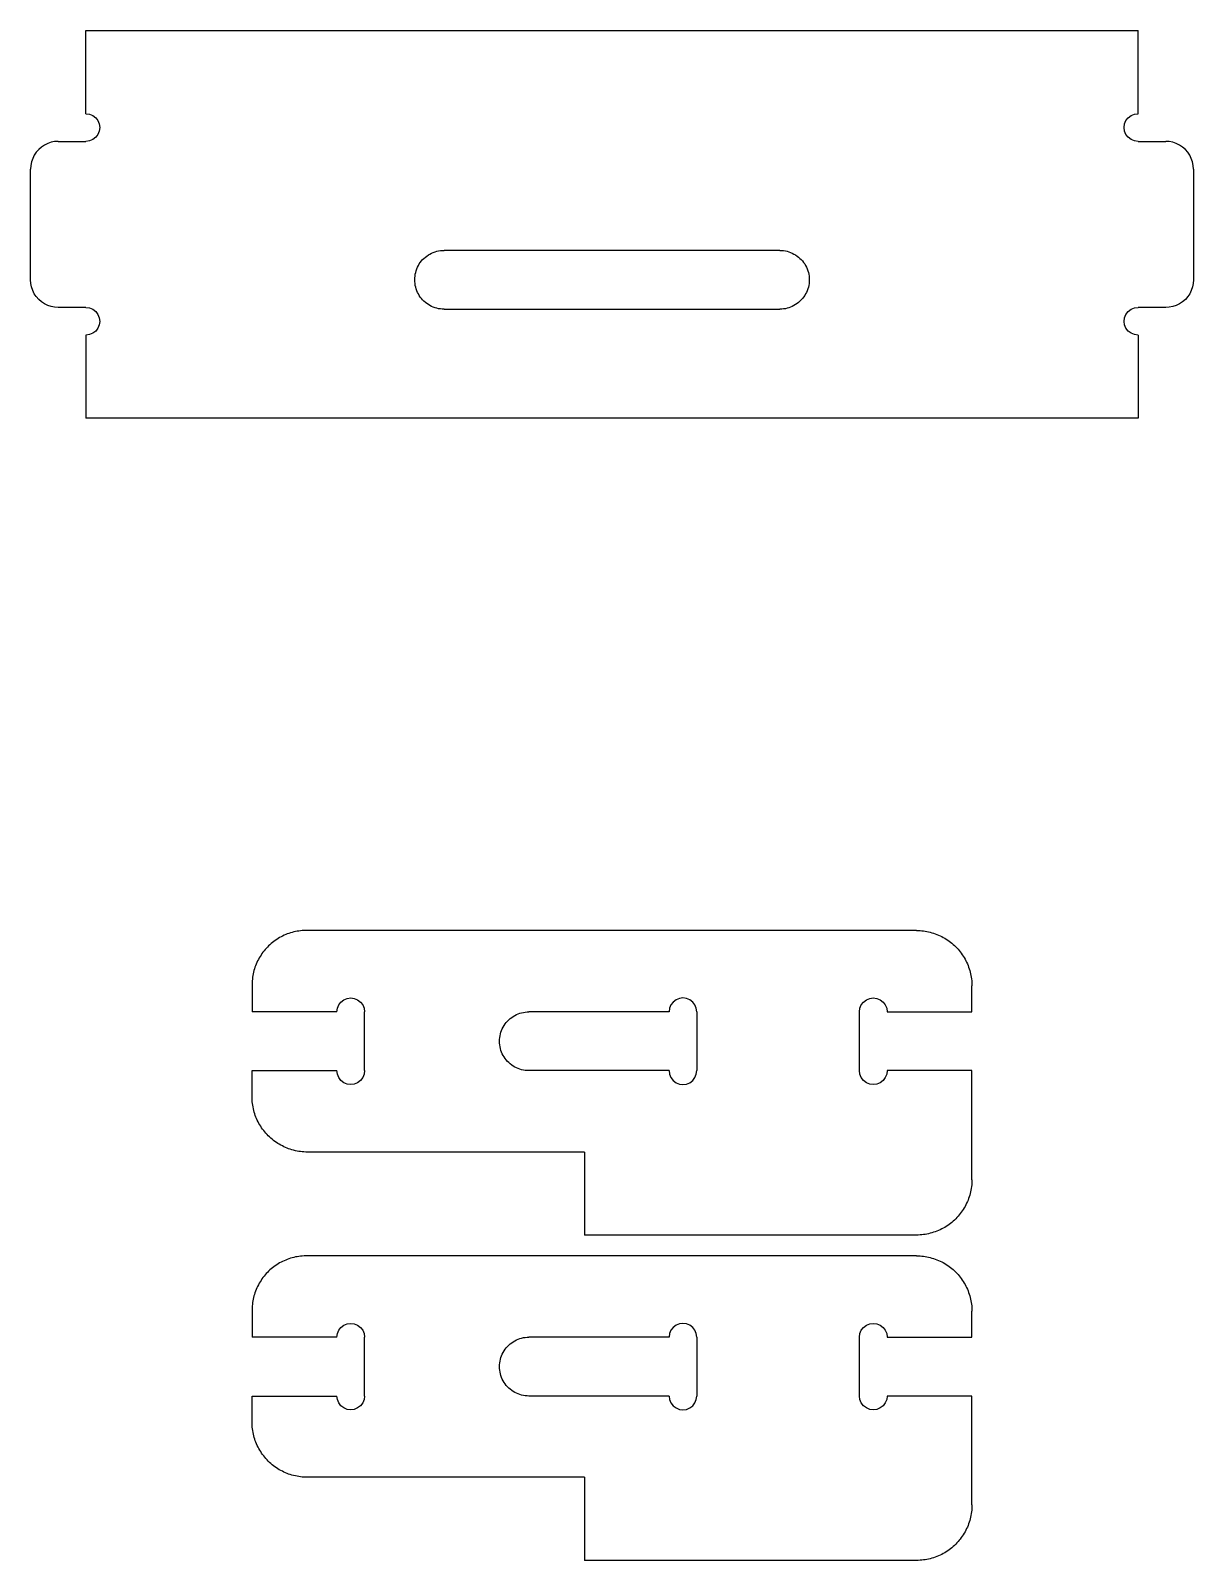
# Model space of a CAD drawing. Extents: x -14.2 to 14.2, y -6.9 to 6.9.
# Drawn here: x -14.16 to -3.66, y -6.91 to 6.91 of the extents above; entities that cross this region are included whole.
import ezdxf

# ---------------------------------------------------------------- set-up
doc = ezdxf.new("R2010")
doc.units = 0
doc.header["$MEASUREMENT"] = 0
doc.layers.get('0').update_dxf_attribs({"linetype": 'CONTINUOUS'})

msp = doc.modelspace()

# ---------------------------------------------------------------- linework, layer by layer
for p, q in [((-13.656, 6.906), (-4.156, 6.906)), ((-13.656, 6.156), (-13.656, 6.906)), ((-4.156, 6.156), (-4.156, 6.906)), ((-13.656, 6.156), (-13.624, 6.152)), ((-13.624, 6.152), (-13.594, 6.14)), ((-13.594, 6.14), (-13.568, 6.12)), ((-13.568, 6.12), (-13.548, 6.094)), ((-13.548, 6.094), (-13.536, 6.064)), ((-4.277, 6.064), (-4.265, 6.094)), ((-4.265, 6.094), (-4.245, 6.12)), ((-4.245, 6.12), (-4.219, 6.14)), ((-4.219, 6.14), (-4.189, 6.152)), ((-4.189, 6.152), (-4.156, 6.156)), ((-13.568, 5.943), (-13.594, 5.923)), ((-13.548, 5.969), (-13.568, 5.943)), ((-13.536, 5.999), (-13.548, 5.969)), ((-13.536, 6.064), (-13.531, 6.031)), ((-13.531, 6.031), (-13.536, 5.999)), ((-4.281, 6.031), (-4.277, 6.064)), ((-4.277, 5.999), (-4.281, 6.031)), ((-4.265, 5.969), (-4.277, 5.999)), ((-4.245, 5.943), (-4.265, 5.969)), ((-4.219, 5.923), (-4.245, 5.943)), ((-14.105, 5.808), (-14.123, 5.781)), ((-14.083, 5.833), (-14.105, 5.808)), ((-14.058, 5.855), (-14.083, 5.833)), ((-14.031, 5.873), (-14.058, 5.855)), ((-14.002, 5.887), (-14.031, 5.873)), ((-13.971, 5.898), (-14.002, 5.887)), ((-13.939, 5.904), (-13.971, 5.898)), ((-13.906, 5.906), (-13.939, 5.904)), ((-13.906, 5.906), (-13.656, 5.906)), ((-13.624, 5.911), (-13.656, 5.906)), ((-13.594, 5.923), (-13.624, 5.911)), ((-4.189, 5.911), (-4.219, 5.923)), ((-4.156, 5.906), (-4.189, 5.911)), ((-4.156, 5.906), (-3.906, 5.906)), ((-3.874, 5.904), (-3.906, 5.906)), ((-3.842, 5.898), (-3.874, 5.904)), ((-3.811, 5.887), (-3.842, 5.898)), ((-3.781, 5.873), (-3.811, 5.887)), ((-3.754, 5.855), (-3.781, 5.873)), ((-3.729, 5.833), (-3.754, 5.855)), ((-3.708, 5.808), (-3.729, 5.833)), ((-3.69, 5.781), (-3.708, 5.808)), ((-14.154, 5.689), (-14.156, 5.656)), ((-14.148, 5.721), (-14.154, 5.689)), ((-14.137, 5.752), (-14.148, 5.721)), ((-14.123, 5.781), (-14.137, 5.752)), ((-3.675, 5.752), (-3.69, 5.781)), ((-3.665, 5.721), (-3.675, 5.752)), ((-3.658, 5.689), (-3.665, 5.721)), ((-3.656, 5.656), (-3.658, 5.689)), ((-14.156, 4.656), (-14.156, 5.656)), ((-3.656, 5.656), (-3.656, 4.656)), ((-10.627, 4.826), (-10.616, 4.838)), ((-10.616, 4.838), (-10.604, 4.85)), ((-10.604, 4.85), (-10.591, 4.861)), ((-10.591, 4.861), (-10.578, 4.871)), ((-10.578, 4.871), (-10.564, 4.881)), ((-10.564, 4.881), (-10.55, 4.889)), ((-10.55, 4.889), (-10.535, 4.897)), ((-10.535, 4.897), (-10.52, 4.903)), ((-10.52, 4.903), (-10.504, 4.909)), ((-10.504, 4.909), (-10.488, 4.914)), ((-10.488, 4.914), (-10.472, 4.917)), ((-10.472, 4.917), (-10.455, 4.92)), ((-10.455, 4.92), (-10.439, 4.921)), ((-10.439, 4.921), (-10.422, 4.922)), ((-7.391, 4.922), (-10.422, 4.922)), ((-7.391, 4.922), (-7.374, 4.921)), ((-7.374, 4.921), (-7.357, 4.92)), ((-7.357, 4.92), (-7.341, 4.917)), ((-7.341, 4.917), (-7.325, 4.914)), ((-7.325, 4.914), (-7.309, 4.909)), ((-7.309, 4.909), (-7.293, 4.903)), ((-7.293, 4.903), (-7.278, 4.897)), ((-7.278, 4.897), (-7.263, 4.889)), ((-7.263, 4.889), (-7.248, 4.881)), ((-7.248, 4.881), (-7.234, 4.871)), ((-7.234, 4.871), (-7.221, 4.861)), ((-7.221, 4.861), (-7.209, 4.85)), ((-7.209, 4.85), (-7.197, 4.838)), ((-7.197, 4.838), (-7.186, 4.826)), ((-10.685, 4.69), (-10.683, 4.706)), ((-10.683, 4.706), (-10.679, 4.722)), ((-10.679, 4.722), (-10.674, 4.738)), ((-10.674, 4.738), (-10.669, 4.754)), ((-10.669, 4.754), (-10.662, 4.769)), ((-10.662, 4.769), (-10.655, 4.784)), ((-10.655, 4.784), (-10.646, 4.799)), ((-10.646, 4.799), (-10.637, 4.812)), ((-10.637, 4.812), (-10.627, 4.826)), ((-7.186, 4.826), (-7.176, 4.812)), ((-7.176, 4.812), (-7.166, 4.799)), ((-7.166, 4.799), (-7.158, 4.784)), ((-7.158, 4.784), (-7.15, 4.769)), ((-7.15, 4.769), (-7.144, 4.754)), ((-7.144, 4.754), (-7.138, 4.738)), ((-7.138, 4.738), (-7.133, 4.722)), ((-7.133, 4.722), (-7.13, 4.706)), ((-7.13, 4.706), (-7.127, 4.69)), ((-14.154, 4.624), (-14.156, 4.656)), ((-14.148, 4.592), (-14.154, 4.624)), ((-14.137, 4.561), (-14.148, 4.592)), ((-14.123, 4.531), (-14.137, 4.561)), ((-10.688, 4.656), (-10.687, 4.673)), ((-10.687, 4.64), (-10.688, 4.656)), ((-10.687, 4.673), (-10.685, 4.69)), ((-10.685, 4.623), (-10.687, 4.64)), ((-10.683, 4.606), (-10.685, 4.623)), ((-10.679, 4.59), (-10.683, 4.606)), ((-10.674, 4.574), (-10.679, 4.59)), ((-10.669, 4.558), (-10.674, 4.574)), ((-10.662, 4.543), (-10.669, 4.558)), ((-7.144, 4.558), (-7.15, 4.543)), ((-7.138, 4.574), (-7.144, 4.558)), ((-7.133, 4.59), (-7.138, 4.574)), ((-7.13, 4.606), (-7.133, 4.59)), ((-7.127, 4.623), (-7.13, 4.606)), ((-7.127, 4.69), (-7.126, 4.673)), ((-7.126, 4.64), (-7.127, 4.623)), ((-7.126, 4.673), (-7.125, 4.656)), ((-7.125, 4.656), (-7.126, 4.64)), ((-3.675, 4.561), (-3.69, 4.531)), ((-3.665, 4.592), (-3.675, 4.561)), ((-3.658, 4.624), (-3.665, 4.592)), ((-3.656, 4.656), (-3.658, 4.624)), ((-14.105, 4.504), (-14.123, 4.531)), ((-14.083, 4.479), (-14.105, 4.504)), ((-14.058, 4.458), (-14.083, 4.479)), ((-14.031, 4.44), (-14.058, 4.458)), ((-14.002, 4.425), (-14.031, 4.44)), ((-13.971, 4.415), (-14.002, 4.425)), ((-10.655, 4.528), (-10.662, 4.543)), ((-10.646, 4.514), (-10.655, 4.528)), ((-10.637, 4.5), (-10.646, 4.514)), ((-10.627, 4.487), (-10.637, 4.5)), ((-10.616, 4.474), (-10.627, 4.487)), ((-10.604, 4.463), (-10.616, 4.474)), ((-10.591, 4.452), (-10.604, 4.463)), ((-10.578, 4.441), (-10.591, 4.452)), ((-10.564, 4.432), (-10.578, 4.441)), ((-10.55, 4.423), (-10.564, 4.432)), ((-10.535, 4.416), (-10.55, 4.423)), ((-7.263, 4.423), (-7.278, 4.416)), ((-7.248, 4.432), (-7.263, 4.423)), ((-7.234, 4.441), (-7.248, 4.432)), ((-7.221, 4.452), (-7.234, 4.441)), ((-7.209, 4.463), (-7.221, 4.452)), ((-7.197, 4.474), (-7.209, 4.463)), ((-7.186, 4.487), (-7.197, 4.474)), ((-7.176, 4.5), (-7.186, 4.487)), ((-7.166, 4.514), (-7.176, 4.5)), ((-7.158, 4.528), (-7.166, 4.514)), ((-7.15, 4.543), (-7.158, 4.528)), ((-3.811, 4.425), (-3.842, 4.415)), ((-3.781, 4.44), (-3.811, 4.425)), ((-3.754, 4.458), (-3.781, 4.44)), ((-3.729, 4.479), (-3.754, 4.458)), ((-3.708, 4.504), (-3.729, 4.479)), ((-3.69, 4.531), (-3.708, 4.504)), ((-13.939, 4.408), (-13.971, 4.415)), ((-13.906, 4.406), (-13.939, 4.408)), ((-13.656, 4.406), (-13.906, 4.406)), ((-13.656, 4.406), (-13.624, 4.402)), ((-13.624, 4.402), (-13.594, 4.39)), ((-13.594, 4.39), (-13.568, 4.37)), ((-13.568, 4.37), (-13.548, 4.344)), ((-13.548, 4.344), (-13.536, 4.314)), ((-13.536, 4.314), (-13.531, 4.281)), ((-10.52, 4.409), (-10.535, 4.416)), ((-10.504, 4.404), (-10.52, 4.409)), ((-10.488, 4.399), (-10.504, 4.404)), ((-10.472, 4.395), (-10.488, 4.399)), ((-10.455, 4.393), (-10.472, 4.395)), ((-10.439, 4.391), (-10.455, 4.393)), ((-10.422, 4.391), (-10.439, 4.391)), ((-10.422, 4.391), (-7.391, 4.391)), ((-7.374, 4.391), (-7.391, 4.391)), ((-7.357, 4.393), (-7.374, 4.391)), ((-7.341, 4.395), (-7.357, 4.393)), ((-7.325, 4.399), (-7.341, 4.395)), ((-7.309, 4.404), (-7.325, 4.399)), ((-7.293, 4.409), (-7.309, 4.404)), ((-7.278, 4.416), (-7.293, 4.409)), ((-4.281, 4.281), (-4.277, 4.314)), ((-4.277, 4.314), (-4.265, 4.344)), ((-4.265, 4.344), (-4.245, 4.37)), ((-4.245, 4.37), (-4.219, 4.39)), ((-4.219, 4.39), (-4.189, 4.402)), ((-4.189, 4.402), (-4.156, 4.406)), ((-3.906, 4.406), (-4.156, 4.406)), ((-3.874, 4.408), (-3.906, 4.406)), ((-3.842, 4.415), (-3.874, 4.408)), ((-13.624, 4.161), (-13.656, 4.156)), ((-13.656, 4.156), (-13.656, 3.406)), ((-13.594, 4.173), (-13.624, 4.161)), ((-13.568, 4.193), (-13.594, 4.173)), ((-13.548, 4.219), (-13.568, 4.193)), ((-13.536, 4.249), (-13.548, 4.219)), ((-13.531, 4.281), (-13.536, 4.249)), ((-4.277, 4.249), (-4.281, 4.281)), ((-4.265, 4.219), (-4.277, 4.249)), ((-4.245, 4.193), (-4.265, 4.219)), ((-4.219, 4.173), (-4.245, 4.193)), ((-4.189, 4.161), (-4.219, 4.173)), ((-4.156, 4.156), (-4.189, 4.161)), ((-4.156, 4.156), (-4.156, 3.406)), ((-4.156, 3.406), (-13.656, 3.406)), ((-11.809, -1.24), (-11.823, -1.245)), ((-11.794, -1.236), (-11.809, -1.24)), ((-11.779, -1.232), (-11.794, -1.236)), ((-11.764, -1.229), (-11.779, -1.232)), ((-11.749, -1.226), (-11.764, -1.229)), ((-11.733, -1.224), (-11.749, -1.226)), ((-11.718, -1.222), (-11.733, -1.224)), ((-11.703, -1.22), (-11.718, -1.222)), ((-11.687, -1.219), (-11.703, -1.22)), ((-11.672, -1.219), (-11.687, -1.219)), ((-6.156, -1.219), (-11.672, -1.219)), ((-6.156, -1.219), (-6.141, -1.219)), ((-6.141, -1.219), (-6.125, -1.22)), ((-6.125, -1.22), (-6.109, -1.221)), ((-6.109, -1.221), (-6.094, -1.223)), ((-6.094, -1.223), (-6.078, -1.225)), ((-6.078, -1.225), (-6.063, -1.228)), ((-6.063, -1.228), (-6.047, -1.231)), ((-6.047, -1.231), (-6.032, -1.234)), ((-6.032, -1.234), (-6.017, -1.239)), ((-6.017, -1.239), (-6.002, -1.243)), ((-12.028, -1.38), (-12.038, -1.391)), ((-12.018, -1.368), (-12.028, -1.38)), ((-12.007, -1.357), (-12.018, -1.368)), ((-11.995, -1.347), (-12.007, -1.357)), ((-11.984, -1.337), (-11.995, -1.347)), ((-11.972, -1.327), (-11.984, -1.337)), ((-11.96, -1.317), (-11.972, -1.327)), ((-11.947, -1.308), (-11.96, -1.317)), ((-11.934, -1.299), (-11.947, -1.308)), ((-11.921, -1.291), (-11.934, -1.299)), ((-11.908, -1.283), (-11.921, -1.291)), ((-11.894, -1.276), (-11.908, -1.283)), ((-11.881, -1.269), (-11.894, -1.276)), ((-11.867, -1.262), (-11.881, -1.269)), ((-11.852, -1.256), (-11.867, -1.262)), ((-11.838, -1.25), (-11.852, -1.256)), ((-11.823, -1.245), (-11.838, -1.25)), ((-6.002, -1.243), (-5.987, -1.248)), ((-5.987, -1.248), (-5.972, -1.254)), ((-5.972, -1.254), (-5.958, -1.26)), ((-5.958, -1.26), (-5.943, -1.266)), ((-5.943, -1.266), (-5.929, -1.273)), ((-5.929, -1.273), (-5.915, -1.281)), ((-5.915, -1.281), (-5.902, -1.288)), ((-5.902, -1.288), (-5.888, -1.297)), ((-5.888, -1.297), (-5.875, -1.305)), ((-5.875, -1.305), (-5.862, -1.314)), ((-5.862, -1.314), (-5.85, -1.324)), ((-5.85, -1.324), (-5.838, -1.333)), ((-5.838, -1.333), (-5.826, -1.344)), ((-5.826, -1.344), (-5.814, -1.354)), ((-5.814, -1.354), (-5.803, -1.365)), ((-5.803, -1.365), (-5.792, -1.376)), ((-5.792, -1.376), (-5.781, -1.388)), ((-12.113, -1.508), (-12.119, -1.522)), ((-12.106, -1.494), (-12.113, -1.508)), ((-12.099, -1.481), (-12.106, -1.494)), ((-12.092, -1.467), (-12.099, -1.481)), ((-12.084, -1.454), (-12.092, -1.467)), ((-12.075, -1.441), (-12.084, -1.454)), ((-12.067, -1.428), (-12.075, -1.441)), ((-12.058, -1.415), (-12.067, -1.428)), ((-12.048, -1.403), (-12.058, -1.415)), ((-12.038, -1.391), (-12.048, -1.403)), ((-5.781, -1.388), (-5.771, -1.4)), ((-5.771, -1.4), (-5.761, -1.412)), ((-5.761, -1.412), (-5.752, -1.425)), ((-5.752, -1.425), (-5.743, -1.438)), ((-5.743, -1.438), (-5.734, -1.451)), ((-5.734, -1.451), (-5.726, -1.464)), ((-5.726, -1.464), (-5.718, -1.478)), ((-5.718, -1.478), (-5.711, -1.492)), ((-5.711, -1.492), (-5.704, -1.506)), ((-5.704, -1.506), (-5.697, -1.52)), ((-12.153, -1.657), (-12.155, -1.672)), ((-12.151, -1.641), (-12.153, -1.657)), ((-12.149, -1.626), (-12.151, -1.641)), ((-12.146, -1.611), (-12.149, -1.626)), ((-12.143, -1.596), (-12.146, -1.611)), ((-12.139, -1.581), (-12.143, -1.596)), ((-12.135, -1.566), (-12.139, -1.581)), ((-12.13, -1.551), (-12.135, -1.566)), ((-12.125, -1.537), (-12.13, -1.551)), ((-12.119, -1.522), (-12.125, -1.537)), ((-5.697, -1.52), (-5.691, -1.535)), ((-5.691, -1.535), (-5.686, -1.549)), ((-5.686, -1.549), (-5.681, -1.564)), ((-5.681, -1.564), (-5.676, -1.579)), ((-5.676, -1.579), (-5.672, -1.594)), ((-5.672, -1.594), (-5.668, -1.61)), ((-5.668, -1.61), (-5.665, -1.625)), ((-5.665, -1.625), (-5.662, -1.641)), ((-5.662, -1.641), (-5.66, -1.656)), ((-5.66, -1.656), (-5.658, -1.672)), ((-12.155, -1.672), (-12.156, -1.688)), ((-12.156, -1.688), (-12.156, -1.703)), ((-12.156, -1.703), (-12.156, -1.953)), ((-5.658, -1.672), (-5.657, -1.687)), ((-5.657, -1.687), (-5.656, -1.703)), ((-5.656, -1.703), (-5.656, -1.719)), ((-5.656, -1.953), (-5.656, -1.719)), ((-11.391, -1.953), (-11.386, -1.921)), ((-11.386, -1.921), (-11.374, -1.891)), ((-11.374, -1.891), (-11.354, -1.865)), ((-11.354, -1.865), (-11.328, -1.845)), ((-11.328, -1.845), (-11.298, -1.832)), ((-11.298, -1.832), (-11.266, -1.828)), ((-11.266, -1.828), (-11.233, -1.832)), ((-11.233, -1.832), (-11.203, -1.845)), ((-11.203, -1.845), (-11.177, -1.865)), ((-11.177, -1.865), (-11.157, -1.891)), ((-11.157, -1.891), (-11.145, -1.921)), ((-11.145, -1.921), (-11.141, -1.953)), ((-8.386, -1.921), (-8.391, -1.953)), ((-8.374, -1.891), (-8.386, -1.921)), ((-8.354, -1.865), (-8.374, -1.891)), ((-8.328, -1.845), (-8.354, -1.865)), ((-8.298, -1.832), (-8.328, -1.845)), ((-8.266, -1.828), (-8.298, -1.832)), ((-8.233, -1.832), (-8.266, -1.828)), ((-8.203, -1.845), (-8.233, -1.832)), ((-8.177, -1.865), (-8.203, -1.845)), ((-8.157, -1.891), (-8.177, -1.865)), ((-8.145, -1.921), (-8.157, -1.891)), ((-8.141, -1.953), (-8.145, -1.921)), ((-6.672, -1.953), (-6.668, -1.921)), ((-6.668, -1.921), (-6.655, -1.891)), ((-6.655, -1.891), (-6.635, -1.865)), ((-6.635, -1.865), (-6.609, -1.845)), ((-6.609, -1.845), (-6.579, -1.832)), ((-6.579, -1.832), (-6.547, -1.828)), ((-6.547, -1.828), (-6.515, -1.832)), ((-6.515, -1.832), (-6.484, -1.845)), ((-6.484, -1.845), (-6.458, -1.865)), ((-6.458, -1.865), (-6.439, -1.891)), ((-6.439, -1.891), (-6.426, -1.921)), ((-6.426, -1.921), (-6.422, -1.953)), ((-11.391, -1.953), (-12.156, -1.953)), ((-11.141, -2.484), (-11.141, -1.953)), ((-9.881, -2.076), (-9.871, -2.063)), ((-9.871, -2.063), (-9.861, -2.049)), ((-9.861, -2.049), (-9.85, -2.037)), ((-9.85, -2.037), (-9.838, -2.025)), ((-9.838, -2.025), (-9.826, -2.014)), ((-9.826, -2.014), (-9.812, -2.004)), ((-9.812, -2.004), (-9.799, -1.994)), ((-9.799, -1.994), (-9.784, -1.986)), ((-9.784, -1.986), (-9.769, -1.978)), ((-9.769, -1.978), (-9.754, -1.972)), ((-9.754, -1.972), (-9.738, -1.966)), ((-9.738, -1.966), (-9.722, -1.961)), ((-9.722, -1.961), (-9.706, -1.958)), ((-9.706, -1.958), (-9.69, -1.955)), ((-9.69, -1.955), (-9.673, -1.954)), ((-9.673, -1.954), (-9.656, -1.953)), ((-8.391, -1.953), (-9.656, -1.953)), ((-8.141, -1.953), (-8.141, -2.484)), ((-6.672, -2.484), (-6.672, -1.953)), ((-6.422, -1.953), (-5.656, -1.953)), ((-9.922, -2.219), (-9.921, -2.202)), ((-9.921, -2.202), (-9.92, -2.185)), ((-9.92, -2.185), (-9.917, -2.169)), ((-9.917, -2.169), (-9.914, -2.153)), ((-9.914, -2.153), (-9.909, -2.137)), ((-9.909, -2.137), (-9.903, -2.121)), ((-9.903, -2.121), (-9.897, -2.106)), ((-9.897, -2.106), (-9.889, -2.091)), ((-9.889, -2.091), (-9.881, -2.076)), ((-9.921, -2.235), (-9.922, -2.219)), ((-9.92, -2.252), (-9.921, -2.235)), ((-9.917, -2.269), (-9.92, -2.252)), ((-9.914, -2.285), (-9.917, -2.269)), ((-9.909, -2.301), (-9.914, -2.285)), ((-9.903, -2.317), (-9.909, -2.301)), ((-9.897, -2.332), (-9.903, -2.317)), ((-9.889, -2.347), (-9.897, -2.332)), ((-9.881, -2.361), (-9.889, -2.347)), ((-12.156, -2.719), (-12.156, -2.484)), ((-12.156, -2.484), (-11.391, -2.484)), ((-11.386, -2.517), (-11.391, -2.484)), ((-11.141, -2.484), (-11.145, -2.517)), ((-9.871, -2.375), (-9.881, -2.361)), ((-9.861, -2.388), (-9.871, -2.375)), ((-9.85, -2.401), (-9.861, -2.388)), ((-9.838, -2.412), (-9.85, -2.401)), ((-9.826, -2.423), (-9.838, -2.412)), ((-9.812, -2.434), (-9.826, -2.423)), ((-9.799, -2.443), (-9.812, -2.434)), ((-9.784, -2.452), (-9.799, -2.443)), ((-9.769, -2.459), (-9.784, -2.452)), ((-9.754, -2.466), (-9.769, -2.459)), ((-9.738, -2.471), (-9.754, -2.466)), ((-9.722, -2.476), (-9.738, -2.471)), ((-9.706, -2.48), (-9.722, -2.476)), ((-9.69, -2.482), (-9.706, -2.48)), ((-9.673, -2.484), (-9.69, -2.482)), ((-9.656, -2.484), (-9.673, -2.484)), ((-8.391, -2.484), (-9.656, -2.484)), ((-8.391, -2.484), (-8.386, -2.517)), ((-8.145, -2.517), (-8.141, -2.484)), ((-6.668, -2.517), (-6.672, -2.484)), ((-6.422, -2.484), (-6.426, -2.517)), ((-5.656, -2.484), (-6.422, -2.484)), ((-5.656, -3.469), (-5.656, -2.484)), ((-11.374, -2.547), (-11.386, -2.517)), ((-11.354, -2.573), (-11.374, -2.547)), ((-11.328, -2.593), (-11.354, -2.573)), ((-11.298, -2.605), (-11.328, -2.593)), ((-11.266, -2.609), (-11.298, -2.605)), ((-11.233, -2.605), (-11.266, -2.609)), ((-11.203, -2.593), (-11.233, -2.605)), ((-11.177, -2.573), (-11.203, -2.593)), ((-11.157, -2.547), (-11.177, -2.573)), ((-11.145, -2.517), (-11.157, -2.547)), ((-8.386, -2.517), (-8.374, -2.547)), ((-8.374, -2.547), (-8.354, -2.573)), ((-8.354, -2.573), (-8.328, -2.593)), ((-8.328, -2.593), (-8.298, -2.605)), ((-8.298, -2.605), (-8.266, -2.609)), ((-8.266, -2.609), (-8.233, -2.605)), ((-8.233, -2.605), (-8.203, -2.593)), ((-8.203, -2.593), (-8.177, -2.573)), ((-8.177, -2.573), (-8.157, -2.547)), ((-8.157, -2.547), (-8.145, -2.517)), ((-6.655, -2.547), (-6.668, -2.517)), ((-6.635, -2.573), (-6.655, -2.547)), ((-6.609, -2.593), (-6.635, -2.573)), ((-6.579, -2.605), (-6.609, -2.593)), ((-6.547, -2.609), (-6.579, -2.605)), ((-6.515, -2.605), (-6.547, -2.609)), ((-6.484, -2.593), (-6.515, -2.605)), ((-6.458, -2.573), (-6.484, -2.593)), ((-6.439, -2.547), (-6.458, -2.573)), ((-6.426, -2.517), (-6.439, -2.547)), ((-12.156, -2.734), (-12.156, -2.719)), ((-12.155, -2.75), (-12.156, -2.734)), ((-12.154, -2.766), (-12.155, -2.75)), ((-12.152, -2.781), (-12.154, -2.766)), ((-12.15, -2.797), (-12.152, -2.781)), ((-12.147, -2.812), (-12.15, -2.797)), ((-12.144, -2.828), (-12.147, -2.812)), ((-12.141, -2.843), (-12.144, -2.828)), ((-12.136, -2.858), (-12.141, -2.843)), ((-12.132, -2.873), (-12.136, -2.858)), ((-12.127, -2.888), (-12.132, -2.873)), ((-12.121, -2.903), (-12.127, -2.888)), ((-12.115, -2.917), (-12.121, -2.903)), ((-12.109, -2.932), (-12.115, -2.917)), ((-12.102, -2.946), (-12.109, -2.932)), ((-12.094, -2.96), (-12.102, -2.946)), ((-12.087, -2.973), (-12.094, -2.96)), ((-12.078, -2.987), (-12.087, -2.973)), ((-12.07, -3), (-12.078, -2.987)), ((-12.061, -3.013), (-12.07, -3)), ((-12.051, -3.025), (-12.061, -3.013)), ((-12.042, -3.037), (-12.051, -3.025)), ((-12.031, -3.049), (-12.042, -3.037)), ((-12.021, -3.061), (-12.031, -3.049)), ((-12.01, -3.072), (-12.021, -3.061)), ((-11.999, -3.083), (-12.01, -3.072)), ((-11.987, -3.094), (-11.999, -3.083)), ((-11.975, -3.104), (-11.987, -3.094)), ((-11.963, -3.114), (-11.975, -3.104)), ((-11.95, -3.123), (-11.963, -3.114)), ((-11.937, -3.132), (-11.95, -3.123)), ((-11.924, -3.141), (-11.937, -3.132)), ((-11.911, -3.149), (-11.924, -3.141)), ((-11.897, -3.157), (-11.911, -3.149)), ((-11.883, -3.164), (-11.897, -3.157)), ((-11.869, -3.171), (-11.883, -3.164)), ((-11.855, -3.178), (-11.869, -3.171)), ((-11.84, -3.184), (-11.855, -3.178)), ((-11.826, -3.189), (-11.84, -3.184)), ((-11.811, -3.194), (-11.826, -3.189)), ((-11.796, -3.199), (-11.811, -3.194)), ((-11.781, -3.203), (-11.796, -3.199)), ((-11.765, -3.207), (-11.781, -3.203)), ((-11.75, -3.21), (-11.765, -3.207)), ((-11.734, -3.213), (-11.75, -3.21)), ((-11.719, -3.215), (-11.734, -3.213)), ((-11.703, -3.217), (-11.719, -3.215)), ((-11.688, -3.218), (-11.703, -3.217)), ((-11.672, -3.219), (-11.688, -3.218)), ((-11.656, -3.219), (-11.672, -3.219)), ((-9.156, -3.219), (-11.656, -3.219)), ((-9.156, -3.219), (-9.156, -3.969)), ((-5.668, -3.578), (-5.672, -3.593)), ((-5.665, -3.562), (-5.668, -3.578)), ((-5.662, -3.547), (-5.665, -3.562)), ((-5.66, -3.531), (-5.662, -3.547)), ((-5.658, -3.516), (-5.66, -3.531)), ((-5.657, -3.5), (-5.658, -3.516)), ((-5.656, -3.484), (-5.657, -3.5)), ((-5.656, -3.469), (-5.656, -3.484)), ((-5.726, -3.723), (-5.734, -3.737)), ((-5.718, -3.71), (-5.726, -3.723)), ((-5.711, -3.696), (-5.718, -3.71)), ((-5.704, -3.682), (-5.711, -3.696)), ((-5.697, -3.667), (-5.704, -3.682)), ((-5.691, -3.653), (-5.697, -3.667)), ((-5.686, -3.638), (-5.691, -3.653)), ((-5.681, -3.623), (-5.686, -3.638)), ((-5.676, -3.608), (-5.681, -3.623)), ((-5.672, -3.593), (-5.676, -3.608)), ((-5.85, -3.864), (-5.862, -3.873)), ((-5.838, -3.854), (-5.85, -3.864)), ((-5.826, -3.844), (-5.838, -3.854)), ((-5.814, -3.833), (-5.826, -3.844)), ((-5.803, -3.822), (-5.814, -3.833)), ((-5.792, -3.811), (-5.803, -3.822)), ((-5.781, -3.799), (-5.792, -3.811)), ((-5.771, -3.787), (-5.781, -3.799)), ((-5.761, -3.775), (-5.771, -3.787)), ((-5.752, -3.763), (-5.761, -3.775)), ((-5.743, -3.75), (-5.752, -3.763)), ((-5.734, -3.737), (-5.743, -3.75)), ((-6.156, -3.969), (-9.156, -3.969)), ((-6.141, -3.969), (-6.156, -3.969)), ((-6.125, -3.968), (-6.141, -3.969)), ((-6.109, -3.967), (-6.125, -3.968)), ((-6.094, -3.965), (-6.109, -3.967)), ((-6.078, -3.963), (-6.094, -3.965)), ((-6.063, -3.96), (-6.078, -3.963)), ((-6.047, -3.957), (-6.063, -3.96)), ((-6.032, -3.953), (-6.047, -3.957)), ((-6.017, -3.949), (-6.032, -3.953)), ((-6.002, -3.944), (-6.017, -3.949)), ((-5.987, -3.939), (-6.002, -3.944)), ((-5.972, -3.934), (-5.987, -3.939)), ((-5.958, -3.928), (-5.972, -3.934)), ((-5.943, -3.921), (-5.958, -3.928)), ((-5.929, -3.914), (-5.943, -3.921)), ((-5.915, -3.907), (-5.929, -3.914)), ((-5.902, -3.899), (-5.915, -3.907)), ((-5.888, -3.891), (-5.902, -3.899)), ((-5.875, -3.882), (-5.888, -3.891)), ((-5.862, -3.873), (-5.875, -3.882)), ((-11.984, -4.274), (-11.995, -4.284)), ((-11.972, -4.264), (-11.984, -4.274)), ((-11.96, -4.255), (-11.972, -4.264)), ((-11.947, -4.246), (-11.96, -4.255)), ((-11.934, -4.237), (-11.947, -4.246)), ((-11.921, -4.229), (-11.934, -4.237)), ((-11.908, -4.221), (-11.921, -4.229)), ((-11.894, -4.213), (-11.908, -4.221)), ((-11.881, -4.206), (-11.894, -4.213)), ((-11.867, -4.2), (-11.881, -4.206)), ((-11.852, -4.194), (-11.867, -4.2)), ((-11.838, -4.188), (-11.852, -4.194)), ((-11.823, -4.183), (-11.838, -4.188)), ((-11.809, -4.178), (-11.823, -4.183)), ((-11.794, -4.174), (-11.809, -4.178)), ((-11.779, -4.17), (-11.794, -4.174)), ((-11.764, -4.166), (-11.779, -4.17)), ((-11.749, -4.164), (-11.764, -4.166)), ((-11.733, -4.161), (-11.749, -4.164)), ((-11.718, -4.159), (-11.733, -4.161)), ((-11.703, -4.158), (-11.718, -4.159)), ((-11.687, -4.157), (-11.703, -4.158)), ((-11.672, -4.156), (-11.687, -4.157)), ((-6.156, -4.156), (-11.672, -4.156)), ((-6.156, -4.156), (-6.141, -4.156)), ((-6.141, -4.156), (-6.125, -4.157)), ((-6.125, -4.157), (-6.109, -4.158)), ((-6.109, -4.158), (-6.094, -4.16)), ((-6.094, -4.16), (-6.078, -4.162)), ((-6.078, -4.162), (-6.063, -4.165)), ((-6.063, -4.165), (-6.047, -4.168)), ((-6.047, -4.168), (-6.032, -4.172)), ((-6.032, -4.172), (-6.017, -4.176)), ((-6.017, -4.176), (-6.002, -4.181)), ((-6.002, -4.181), (-5.987, -4.186)), ((-5.987, -4.186), (-5.972, -4.191)), ((-5.972, -4.191), (-5.958, -4.197)), ((-5.958, -4.197), (-5.943, -4.204)), ((-5.943, -4.204), (-5.929, -4.211)), ((-5.929, -4.211), (-5.915, -4.218)), ((-5.915, -4.218), (-5.902, -4.226)), ((-5.902, -4.226), (-5.888, -4.234)), ((-5.888, -4.234), (-5.875, -4.243)), ((-5.875, -4.243), (-5.862, -4.252)), ((-5.862, -4.252), (-5.85, -4.261)), ((-5.85, -4.261), (-5.838, -4.271)), ((-5.838, -4.271), (-5.826, -4.281)), ((-5.826, -4.281), (-5.814, -4.292)), ((-12.099, -4.418), (-12.106, -4.432)), ((-12.092, -4.404), (-12.099, -4.418)), ((-12.084, -4.391), (-12.092, -4.404)), ((-12.075, -4.378), (-12.084, -4.391)), ((-12.067, -4.365), (-12.075, -4.378)), ((-12.058, -4.353), (-12.067, -4.365)), ((-12.048, -4.341), (-12.058, -4.353)), ((-12.038, -4.329), (-12.048, -4.341)), ((-12.028, -4.317), (-12.038, -4.329)), ((-12.018, -4.306), (-12.028, -4.317)), ((-12.007, -4.295), (-12.018, -4.306)), ((-11.995, -4.284), (-12.007, -4.295)), ((-5.814, -4.292), (-5.803, -4.303)), ((-5.803, -4.303), (-5.792, -4.314)), ((-5.792, -4.314), (-5.781, -4.326)), ((-5.781, -4.326), (-5.771, -4.338)), ((-5.771, -4.338), (-5.761, -4.35)), ((-5.761, -4.35), (-5.752, -4.362)), ((-5.752, -4.362), (-5.743, -4.375)), ((-5.743, -4.375), (-5.734, -4.388)), ((-5.734, -4.388), (-5.726, -4.402)), ((-5.726, -4.402), (-5.718, -4.415)), ((-5.718, -4.415), (-5.711, -4.429)), ((-12.146, -4.549), (-12.149, -4.564)), ((-12.143, -4.533), (-12.146, -4.549)), ((-12.139, -4.518), (-12.143, -4.533)), ((-12.135, -4.504), (-12.139, -4.518)), ((-12.13, -4.489), (-12.135, -4.504)), ((-12.125, -4.474), (-12.13, -4.489)), ((-12.119, -4.46), (-12.125, -4.474)), ((-12.113, -4.446), (-12.119, -4.46)), ((-12.106, -4.432), (-12.113, -4.446)), ((-5.711, -4.429), (-5.704, -4.443)), ((-5.704, -4.443), (-5.697, -4.458)), ((-5.697, -4.458), (-5.691, -4.472)), ((-5.691, -4.472), (-5.686, -4.487)), ((-5.686, -4.487), (-5.681, -4.502)), ((-5.681, -4.502), (-5.676, -4.517)), ((-5.676, -4.517), (-5.672, -4.532)), ((-5.672, -4.532), (-5.668, -4.547)), ((-5.668, -4.547), (-5.665, -4.563)), ((-12.155, -4.61), (-12.156, -4.625)), ((-12.156, -4.625), (-12.156, -4.641)), ((-12.156, -4.641), (-12.156, -4.891)), ((-12.153, -4.594), (-12.155, -4.61)), ((-12.151, -4.579), (-12.153, -4.594)), ((-12.149, -4.564), (-12.151, -4.579)), ((-5.665, -4.563), (-5.662, -4.578)), ((-5.662, -4.578), (-5.66, -4.594)), ((-5.66, -4.594), (-5.658, -4.609)), ((-5.658, -4.609), (-5.657, -4.625)), ((-5.657, -4.625), (-5.656, -4.641)), ((-5.656, -4.641), (-5.656, -4.656)), ((-5.656, -4.891), (-5.656, -4.656)), ((-11.386, -4.858), (-11.374, -4.828)), ((-11.374, -4.828), (-11.354, -4.802)), ((-11.354, -4.802), (-11.328, -4.782)), ((-11.328, -4.782), (-11.298, -4.77)), ((-11.298, -4.77), (-11.266, -4.766)), ((-11.266, -4.766), (-11.233, -4.77)), ((-11.233, -4.77), (-11.203, -4.782)), ((-11.203, -4.782), (-11.177, -4.802)), ((-11.177, -4.802), (-11.157, -4.828)), ((-11.157, -4.828), (-11.145, -4.858)), ((-8.374, -4.828), (-8.386, -4.858)), ((-8.354, -4.802), (-8.374, -4.828)), ((-8.328, -4.782), (-8.354, -4.802)), ((-8.298, -4.77), (-8.328, -4.782)), ((-8.266, -4.766), (-8.298, -4.77)), ((-8.233, -4.77), (-8.266, -4.766)), ((-8.203, -4.782), (-8.233, -4.77)), ((-8.177, -4.802), (-8.203, -4.782)), ((-8.157, -4.828), (-8.177, -4.802)), ((-8.145, -4.858), (-8.157, -4.828)), ((-6.668, -4.858), (-6.655, -4.828)), ((-6.655, -4.828), (-6.635, -4.802)), ((-6.635, -4.802), (-6.609, -4.782)), ((-6.609, -4.782), (-6.579, -4.77)), ((-6.579, -4.77), (-6.547, -4.766)), ((-6.547, -4.766), (-6.515, -4.77)), ((-6.515, -4.77), (-6.484, -4.782)), ((-6.484, -4.782), (-6.458, -4.802)), ((-6.458, -4.802), (-6.439, -4.828)), ((-6.439, -4.828), (-6.426, -4.858)), ((-11.391, -4.891), (-12.156, -4.891)), ((-11.391, -4.891), (-11.386, -4.858)), ((-11.145, -4.858), (-11.141, -4.891)), ((-11.141, -5.422), (-11.141, -4.891)), ((-9.85, -4.974), (-9.838, -4.963)), ((-9.838, -4.963), (-9.826, -4.952)), ((-9.826, -4.952), (-9.812, -4.941)), ((-9.812, -4.941), (-9.799, -4.932)), ((-9.799, -4.932), (-9.784, -4.923)), ((-9.784, -4.923), (-9.769, -4.916)), ((-9.769, -4.916), (-9.754, -4.909)), ((-9.754, -4.909), (-9.738, -4.904)), ((-9.738, -4.904), (-9.722, -4.899)), ((-9.722, -4.899), (-9.706, -4.895)), ((-9.706, -4.895), (-9.69, -4.893)), ((-9.69, -4.893), (-9.673, -4.891)), ((-9.673, -4.891), (-9.656, -4.891)), ((-8.391, -4.891), (-9.656, -4.891)), ((-8.386, -4.858), (-8.391, -4.891)), ((-8.141, -4.891), (-8.145, -4.858)), ((-8.141, -4.891), (-8.141, -5.422)), ((-6.672, -4.891), (-6.668, -4.858)), ((-6.672, -5.422), (-6.672, -4.891)), ((-6.426, -4.858), (-6.422, -4.891)), ((-6.422, -4.891), (-5.656, -4.891)), ((-9.92, -5.123), (-9.917, -5.106)), ((-9.917, -5.106), (-9.914, -5.09)), ((-9.914, -5.09), (-9.909, -5.074)), ((-9.909, -5.074), (-9.903, -5.058)), ((-9.903, -5.058), (-9.897, -5.043)), ((-9.897, -5.043), (-9.889, -5.028)), ((-9.889, -5.028), (-9.881, -5.014)), ((-9.881, -5.014), (-9.871, -5)), ((-9.871, -5), (-9.861, -4.987)), ((-9.861, -4.987), (-9.85, -4.974)), ((-9.922, -5.156), (-9.921, -5.14)), ((-9.921, -5.173), (-9.922, -5.156)), ((-9.921, -5.14), (-9.92, -5.123)), ((-9.92, -5.19), (-9.921, -5.173)), ((-9.917, -5.206), (-9.92, -5.19)), ((-9.914, -5.222), (-9.917, -5.206)), ((-9.909, -5.238), (-9.914, -5.222)), ((-9.903, -5.254), (-9.909, -5.238)), ((-9.897, -5.269), (-9.903, -5.254)), ((-9.889, -5.284), (-9.897, -5.269)), ((-9.881, -5.299), (-9.889, -5.284)), ((-9.871, -5.312), (-9.881, -5.299)), ((-9.861, -5.326), (-9.871, -5.312)), ((-9.85, -5.338), (-9.861, -5.326)), ((-9.838, -5.35), (-9.85, -5.338)), ((-9.826, -5.361), (-9.838, -5.35)), ((-9.812, -5.371), (-9.826, -5.361)), ((-9.799, -5.381), (-9.812, -5.371)), ((-9.784, -5.389), (-9.799, -5.381)), ((-12.156, -5.656), (-12.156, -5.422)), ((-12.156, -5.422), (-11.391, -5.422)), ((-11.386, -5.454), (-11.391, -5.422)), ((-11.374, -5.484), (-11.386, -5.454)), ((-11.354, -5.51), (-11.374, -5.484)), ((-11.328, -5.53), (-11.354, -5.51)), ((-11.177, -5.51), (-11.203, -5.53)), ((-11.157, -5.484), (-11.177, -5.51)), ((-11.145, -5.454), (-11.157, -5.484)), ((-11.141, -5.422), (-11.145, -5.454)), ((-9.769, -5.397), (-9.784, -5.389)), ((-9.754, -5.403), (-9.769, -5.397)), ((-9.738, -5.409), (-9.754, -5.403)), ((-9.722, -5.414), (-9.738, -5.409)), ((-9.706, -5.417), (-9.722, -5.414)), ((-9.69, -5.42), (-9.706, -5.417)), ((-9.673, -5.421), (-9.69, -5.42)), ((-9.656, -5.422), (-9.673, -5.421)), ((-8.391, -5.422), (-9.656, -5.422)), ((-8.391, -5.422), (-8.386, -5.454)), ((-8.386, -5.454), (-8.374, -5.484)), ((-8.374, -5.484), (-8.354, -5.51)), ((-8.354, -5.51), (-8.328, -5.53)), ((-8.203, -5.53), (-8.177, -5.51)), ((-8.177, -5.51), (-8.157, -5.484)), ((-8.157, -5.484), (-8.145, -5.454)), ((-8.145, -5.454), (-8.141, -5.422)), ((-6.668, -5.454), (-6.672, -5.422)), ((-6.655, -5.484), (-6.668, -5.454)), ((-6.635, -5.51), (-6.655, -5.484)), ((-6.609, -5.53), (-6.635, -5.51)), ((-6.458, -5.51), (-6.484, -5.53)), ((-6.439, -5.484), (-6.458, -5.51)), ((-6.426, -5.454), (-6.439, -5.484)), ((-6.422, -5.422), (-6.426, -5.454)), ((-5.656, -5.422), (-6.422, -5.422)), ((-5.656, -6.406), (-5.656, -5.422)), ((-12.156, -5.672), (-12.156, -5.656)), ((-11.298, -5.543), (-11.328, -5.53)), ((-11.266, -5.547), (-11.298, -5.543)), ((-11.233, -5.543), (-11.266, -5.547)), ((-11.203, -5.53), (-11.233, -5.543)), ((-8.328, -5.53), (-8.298, -5.543)), ((-8.298, -5.543), (-8.266, -5.547)), ((-8.266, -5.547), (-8.233, -5.543)), ((-8.233, -5.543), (-8.203, -5.53)), ((-6.579, -5.543), (-6.609, -5.53)), ((-6.547, -5.547), (-6.579, -5.543)), ((-6.515, -5.543), (-6.547, -5.547)), ((-6.484, -5.53), (-6.515, -5.543)), ((-12.155, -5.688), (-12.156, -5.672)), ((-12.154, -5.703), (-12.155, -5.688)), ((-12.152, -5.719), (-12.154, -5.703)), ((-12.15, -5.734), (-12.152, -5.719)), ((-12.147, -5.75), (-12.15, -5.734)), ((-12.144, -5.765), (-12.147, -5.75)), ((-12.141, -5.781), (-12.144, -5.765)), ((-12.136, -5.796), (-12.141, -5.781)), ((-12.132, -5.811), (-12.136, -5.796)), ((-12.127, -5.826), (-12.132, -5.811)), ((-12.121, -5.84), (-12.127, -5.826)), ((-12.115, -5.855), (-12.121, -5.84)), ((-12.109, -5.869), (-12.115, -5.855)), ((-12.102, -5.883), (-12.109, -5.869)), ((-12.094, -5.897), (-12.102, -5.883)), ((-12.087, -5.911), (-12.094, -5.897)), ((-12.078, -5.924), (-12.087, -5.911)), ((-12.07, -5.937), (-12.078, -5.924)), ((-12.061, -5.95), (-12.07, -5.937)), ((-12.051, -5.963), (-12.061, -5.95)), ((-12.042, -5.975), (-12.051, -5.963)), ((-12.031, -5.987), (-12.042, -5.975)), ((-12.021, -5.999), (-12.031, -5.987)), ((-12.01, -6.01), (-12.021, -5.999)), ((-11.999, -6.021), (-12.01, -6.01)), ((-11.987, -6.031), (-11.999, -6.021)), ((-11.975, -6.042), (-11.987, -6.031)), ((-11.963, -6.051), (-11.975, -6.042)), ((-11.95, -6.061), (-11.963, -6.051)), ((-11.937, -6.07), (-11.95, -6.061)), ((-11.924, -6.078), (-11.937, -6.07)), ((-11.911, -6.087), (-11.924, -6.078)), ((-11.897, -6.094), (-11.911, -6.087)), ((-11.883, -6.102), (-11.897, -6.094)), ((-11.869, -6.109), (-11.883, -6.102)), ((-11.855, -6.115), (-11.869, -6.109)), ((-11.84, -6.121), (-11.855, -6.115)), ((-11.826, -6.127), (-11.84, -6.121)), ((-11.811, -6.132), (-11.826, -6.127)), ((-11.796, -6.136), (-11.811, -6.132)), ((-11.781, -6.141), (-11.796, -6.136)), ((-11.765, -6.144), (-11.781, -6.141)), ((-11.75, -6.147), (-11.765, -6.144)), ((-11.734, -6.15), (-11.75, -6.147)), ((-11.719, -6.152), (-11.734, -6.15)), ((-11.703, -6.154), (-11.719, -6.152)), ((-11.688, -6.155), (-11.703, -6.154)), ((-11.672, -6.156), (-11.688, -6.155)), ((-11.656, -6.156), (-11.672, -6.156)), ((-9.156, -6.156), (-11.656, -6.156)), ((-9.156, -6.156), (-9.156, -6.906)), ((-5.662, -6.484), (-5.665, -6.5)), ((-5.66, -6.469), (-5.662, -6.484)), ((-5.658, -6.453), (-5.66, -6.469)), ((-5.657, -6.438), (-5.658, -6.453)), ((-5.656, -6.422), (-5.657, -6.438)), ((-5.656, -6.406), (-5.656, -6.422)), ((-5.704, -6.619), (-5.711, -6.633)), ((-5.697, -6.605), (-5.704, -6.619)), ((-5.691, -6.59), (-5.697, -6.605)), ((-5.686, -6.576), (-5.691, -6.59)), ((-5.681, -6.561), (-5.686, -6.576)), ((-5.676, -6.546), (-5.681, -6.561)), ((-5.672, -6.531), (-5.676, -6.546)), ((-5.668, -6.515), (-5.672, -6.531)), ((-5.665, -6.5), (-5.668, -6.515)), ((-5.803, -6.76), (-5.814, -6.771)), ((-5.792, -6.749), (-5.803, -6.76)), ((-5.781, -6.737), (-5.792, -6.749)), ((-5.771, -6.725), (-5.781, -6.737)), ((-5.761, -6.713), (-5.771, -6.725)), ((-5.752, -6.7), (-5.761, -6.713)), ((-5.743, -6.687), (-5.752, -6.7)), ((-5.734, -6.674), (-5.743, -6.687)), ((-5.726, -6.661), (-5.734, -6.674)), ((-5.718, -6.647), (-5.726, -6.661)), ((-5.711, -6.633), (-5.718, -6.647)), ((-6.156, -6.906), (-9.156, -6.906)), ((-6.141, -6.906), (-6.156, -6.906)), ((-6.125, -6.905), (-6.141, -6.906)), ((-6.109, -6.904), (-6.125, -6.905)), ((-6.094, -6.902), (-6.109, -6.904)), ((-6.078, -6.9), (-6.094, -6.902)), ((-6.063, -6.897), (-6.078, -6.9)), ((-6.047, -6.894), (-6.063, -6.897)), ((-6.032, -6.891), (-6.047, -6.894)), ((-6.017, -6.886), (-6.032, -6.891)), ((-6.002, -6.882), (-6.017, -6.886)), ((-5.987, -6.877), (-6.002, -6.882)), ((-5.972, -6.871), (-5.987, -6.877)), ((-5.958, -6.865), (-5.972, -6.871)), ((-5.943, -6.859), (-5.958, -6.865)), ((-5.929, -6.852), (-5.943, -6.859)), ((-5.915, -6.844), (-5.929, -6.852)), ((-5.902, -6.837), (-5.915, -6.844)), ((-5.888, -6.828), (-5.902, -6.837)), ((-5.875, -6.82), (-5.888, -6.828)), ((-5.862, -6.811), (-5.875, -6.82)), ((-5.85, -6.801), (-5.862, -6.811)), ((-5.838, -6.792), (-5.85, -6.801)), ((-5.826, -6.781), (-5.838, -6.792)), ((-5.814, -6.771), (-5.826, -6.781))]:
    msp.add_line(p, q)

doc.saveas('drawing.dxf')
